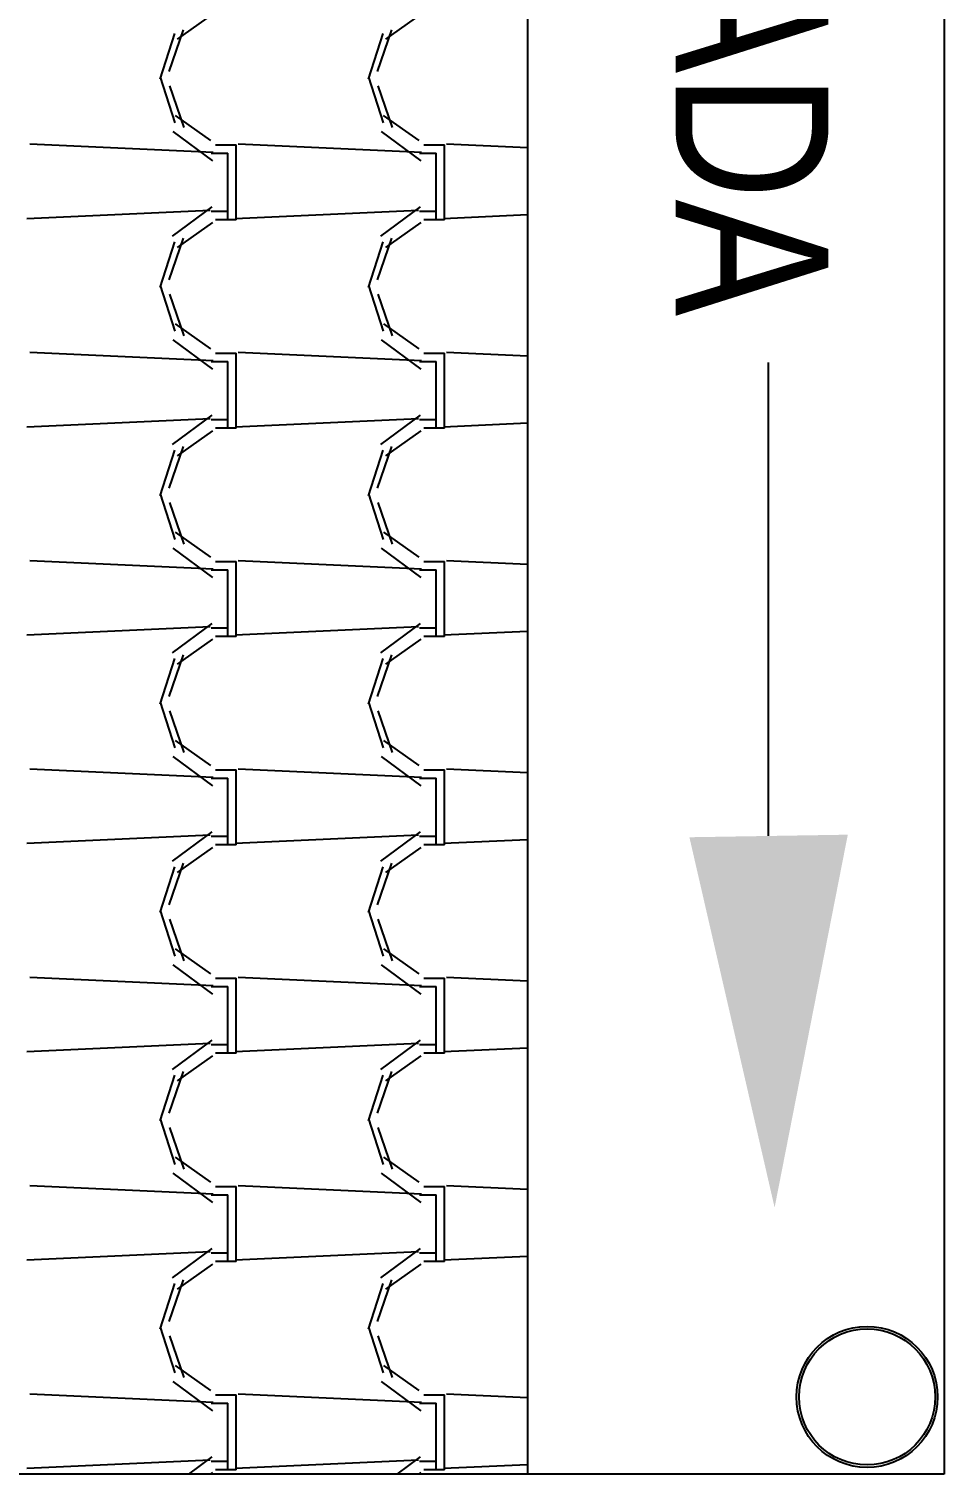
# Model space of a CAD drawing. Header units: millimetres. Extents: x -336 to -33, y -135 to 770.
# Drawn here: x -305.776 to -304.458, y 712.403 to 714.484 of the extents above; entities that cross this region are included whole.
import ezdxf
from ezdxf.enums import TextEntityAlignment as Align

# ---------------------------------------------------------------- set-up
doc = ezdxf.new("R2010")
doc.units = ezdxf.units.MM
doc.header["$LTSCALE"] = 50
doc.header["$MEASUREMENT"] = 0
for name, color, linetype in [('-HIDRO', 8, 'CONTINUOUS'), ('AF', 5, 'CONTINUOUS'), ('E-txt-g', 3, 'CONTINUOUS'), ('TigreCad', 3, 'CONTINUOUS'), ('Tinterno', 9, 'CONTINUOUS'), ('TUBULAÇÃO_ESGOTO', 5, 'CONTINUOUS')]:
    doc.layers.add(name, color=color, linetype=linetype)
doc.layers.add('E-Txt-W', color=7, linetype='CONTINUOUS', lineweight=20)
doc.styles.add('F2', font='swissc.ttf')
doc.styles.add('REG60', font='romans.shx', dxfattribs={"width": 0.8, "height": 0.15})
doc.styles.add('REG80', font='romans.shx', dxfattribs={"width": 0.8, "height": 0.2})

# ---------------------------------------------------------------- blocks, each defined once
blk = doc.blocks.new('TXT-AMB75')
at = {"layer": 'E-txt-g', "style": 'REG80', "width": 0.8, "flags": 8}
blk.add_attdef('TXT', text='', height=0.2, dxfattribs=at).set_placement((0.0055, 0.2964), align=Align.CENTER)
at = {"layer": 'E-Txt-W', "style": 'REG60', "width": 0.8, "flags": 8}
blk.add_attdef('TXT', text='', height=0.15, dxfattribs=at).set_placement((0.0055, 0.0271), align=Align.CENTER)
blk = doc.blocks.new('11031030d')
at = {"layer": 'TigreCad'}
blk.add_circle((0, 0), 50.8, dxfattribs=at)
at = {"layer": 'Tinterno'}
blk.add_circle((0, 0), 49, dxfattribs=at)

msp = doc.modelspace()

# ---------------------------------------------------------------- linework, layer by layer
at = {"layer": '-HIDRO', "linetype": 'Continuous'}
for p, q in [((-305.058, 719.1028), (-305.058, 712.4028)), ((-304.458, 719.1028), (-304.458, 712.4028)), ((-305.5115, 714.5053), (-305.5625, 714.4693)), ((-305.2115, 714.5053), (-305.2625, 714.4693)), ((-305.5665, 714.4774), (-305.5875, 714.4114)), ((-305.5537, 714.4825), (-305.5747, 714.4225)), ((-305.2665, 714.4774), (-305.2875, 714.4114)), ((-305.2537, 714.4825), (-305.2747, 714.4225)), ((-305.5869, 714.4146), (-305.5659, 714.3486)), ((-305.2869, 714.4146), (-305.2659, 714.3486)), ((-305.5737, 714.4021), (-305.5527, 714.3421)), ((-305.2737, 714.4021), (-305.2527, 714.3421)), ((-305.5655, 714.3592), (-305.5145, 714.3232)), ((-305.2656, 714.3592), (-305.2145, 714.3232)), ((-305.5686, 714.3361), (-305.5116, 714.2941)), ((-305.2686, 714.3361), (-305.2116, 714.2941)), ((-305.5106, 714.306), (-305.7746, 714.318)), ((-305.5134, 714.3049), (-305.4894, 714.3049)), ((-305.5074, 714.3169), (-305.4774, 714.3169)), ((-305.4894, 714.2209), (-305.4894, 714.3049)), ((-305.4774, 714.2209), (-305.4774, 714.3169)), ((-305.2106, 714.306), (-305.4746, 714.318)), ((-305.2134, 714.3049), (-305.1894, 714.3049)), ((-305.2074, 714.3169), (-305.1774, 714.3169)), ((-305.1894, 714.2209), (-305.1894, 714.3049)), ((-305.1774, 714.2209), (-305.1774, 714.3169)), ((-305.058, 714.3127), (-305.1746, 714.318)), ((-305.5151, 714.2227), (-305.7791, 714.2107)), ((-305.5126, 714.2276), (-305.5696, 714.1856)), ((-305.4894, 714.2209), (-305.5134, 714.2209)), ((-305.4894, 714.2089), (-305.4894, 714.2209)), ((-305.2151, 714.2227), (-305.4791, 714.2107)), ((-305.4774, 714.2089), (-305.4774, 714.2209)), ((-305.2126, 714.2276), (-305.2696, 714.1856)), ((-305.1894, 714.2209), (-305.2134, 714.2209)), ((-305.1894, 714.2089), (-305.1894, 714.2209)), ((-305.1774, 714.2089), (-305.1774, 714.2209)), ((-305.5115, 714.2053), (-305.5625, 714.1693)), ((-305.4774, 714.2089), (-305.5074, 714.2089)), ((-305.2115, 714.2053), (-305.2625, 714.1693)), ((-305.1774, 714.2089), (-305.2074, 714.2089)), ((-305.058, 714.2162), (-305.1791, 714.2107)), ((-305.5537, 714.1825), (-305.5747, 714.1225)), ((-305.2537, 714.1825), (-305.2747, 714.1225)), ((-305.5665, 714.1774), (-305.5875, 714.1114)), ((-305.2665, 714.1774), (-305.2875, 714.1114)), ((-305.5869, 714.1146), (-305.5659, 714.0486)), ((-305.5737, 714.1021), (-305.5527, 714.0421)), ((-305.2869, 714.1146), (-305.2659, 714.0486)), ((-305.2737, 714.1021), (-305.2527, 714.0421)), ((-305.5655, 714.0592), (-305.5145, 714.0232)), ((-305.2655, 714.0592), (-305.2145, 714.0232)), ((-305.5686, 714.0361), (-305.5116, 713.9941)), ((-305.2686, 714.0361), (-305.2116, 713.9941)), ((-305.5106, 714.006), (-305.7746, 714.018)), ((-305.5074, 714.0169), (-305.4774, 714.0169)), ((-305.4774, 713.9209), (-305.4774, 714.0169)), ((-305.2106, 714.006), (-305.4746, 714.018)), ((-305.2074, 714.0169), (-305.1774, 714.0169)), ((-305.1774, 713.9209), (-305.1774, 714.0169)), ((-305.058, 714.0127), (-305.1746, 714.018)), ((-305.5134, 714.0049), (-305.4894, 714.0049)), ((-305.4894, 713.9209), (-305.4894, 714.0049)), ((-305.2134, 714.0049), (-305.1894, 714.0049)), ((-305.1894, 713.9209), (-305.1894, 714.0049)), ((-305.5151, 713.9227), (-305.7791, 713.9107)), ((-305.5126, 713.9276), (-305.5696, 713.8856)), ((-305.4894, 713.9209), (-305.5134, 713.9209)), ((-305.4774, 713.9089), (-305.5074, 713.9089)), ((-305.4894, 713.9089), (-305.4894, 713.9209)), ((-305.2151, 713.9227), (-305.4791, 713.9107)), ((-305.4774, 713.9089), (-305.4774, 713.9209)), ((-305.2126, 713.9276), (-305.2696, 713.8856)), ((-305.1894, 713.9209), (-305.2134, 713.9209)), ((-305.1774, 713.9089), (-305.2074, 713.9089)), ((-305.1894, 713.9089), (-305.1894, 713.9209)), ((-305.058, 713.9162), (-305.1791, 713.9107)), ((-305.1774, 713.9089), (-305.1774, 713.9209)), ((-305.5115, 713.9053), (-305.5625, 713.8693)), ((-305.2115, 713.9053), (-305.2625, 713.8693)), ((-305.5665, 713.8774), (-305.5875, 713.8114)), ((-305.5537, 713.8825), (-305.5747, 713.8225)), ((-305.2665, 713.8774), (-305.2875, 713.8114)), ((-305.2537, 713.8825), (-305.2747, 713.8225)), ((-305.5869, 713.8146), (-305.5659, 713.7486)), ((-305.2869, 713.8146), (-305.2659, 713.7486)), ((-305.5737, 713.8021), (-305.5527, 713.7421)), ((-305.2737, 713.8021), (-305.2527, 713.7421)), ((-305.5655, 713.7592), (-305.5145, 713.7232)), ((-305.2655, 713.7592), (-305.2145, 713.7232)), ((-305.5686, 713.7361), (-305.5116, 713.6941)), ((-305.2686, 713.7361), (-305.2116, 713.6941)), ((-305.5106, 713.706), (-305.7746, 713.718)), ((-305.5134, 713.7049), (-305.4894, 713.7049)), ((-305.5074, 713.7169), (-305.4774, 713.7169)), ((-305.4894, 713.6209), (-305.4894, 713.7049)), ((-305.4774, 713.6209), (-305.4774, 713.7169)), ((-305.2106, 713.706), (-305.4746, 713.718)), ((-305.2134, 713.7049), (-305.1894, 713.7049)), ((-305.2074, 713.7169), (-305.1774, 713.7169)), ((-305.1894, 713.6209), (-305.1894, 713.7049)), ((-305.1774, 713.6209), (-305.1774, 713.7169)), ((-305.058, 713.7127), (-305.1746, 713.718)), ((-305.5151, 713.6227), (-305.7791, 713.6107)), ((-305.5126, 713.6276), (-305.5696, 713.5856)), ((-305.4894, 713.6209), (-305.5134, 713.6209)), ((-305.4894, 713.6089), (-305.4894, 713.6209)), ((-305.2151, 713.6227), (-305.4791, 713.6107)), ((-305.4774, 713.6089), (-305.4774, 713.6209)), ((-305.2126, 713.6276), (-305.2696, 713.5856)), ((-305.1894, 713.6209), (-305.2134, 713.6209)), ((-305.1894, 713.6089), (-305.1894, 713.6209)), ((-305.1774, 713.6089), (-305.1774, 713.6209)), ((-305.5115, 713.6053), (-305.5625, 713.5693)), ((-305.4774, 713.6089), (-305.5074, 713.6089)), ((-305.2115, 713.6053), (-305.2625, 713.5693)), ((-305.1774, 713.6089), (-305.2074, 713.6089)), ((-305.058, 713.6162), (-305.1791, 713.6107)), ((-305.5665, 713.5774), (-305.5875, 713.5114)), ((-305.5537, 713.5825), (-305.5747, 713.5225)), ((-305.2665, 713.5774), (-305.2875, 713.5114)), ((-305.2537, 713.5825), (-305.2747, 713.5225)), ((-305.5869, 713.5146), (-305.5659, 713.4486)), ((-305.2869, 713.5146), (-305.2659, 713.4486)), ((-305.5737, 713.5021), (-305.5527, 713.4421)), ((-305.2737, 713.5021), (-305.2527, 713.4421)), ((-305.5655, 713.4592), (-305.5145, 713.4232)), ((-305.2655, 713.4592), (-305.2145, 713.4232)), ((-305.5686, 713.4361), (-305.5116, 713.3941)), ((-305.2686, 713.4361), (-305.2116, 713.3941)), ((-305.5107, 713.406), (-305.7747, 713.418)), ((-305.5074, 713.4169), (-305.4774, 713.4169)), ((-305.4774, 713.3209), (-305.4774, 713.4169)), ((-305.2107, 713.406), (-305.4747, 713.418)), ((-305.2074, 713.4169), (-305.1774, 713.4169)), ((-305.1774, 713.3209), (-305.1774, 713.4169)), ((-305.058, 713.4127), (-305.1747, 713.418)), ((-305.5134, 713.4049), (-305.4894, 713.4049)), ((-305.4894, 713.3209), (-305.4894, 713.4049)), ((-305.2134, 713.4049), (-305.1894, 713.4049)), ((-305.1894, 713.3209), (-305.1894, 713.4049)), ((-305.5126, 713.3276), (-305.5696, 713.2856)), ((-305.2126, 713.3276), (-305.2696, 713.2856)), ((-305.5151, 713.3227), (-305.7791, 713.3107)), ((-305.5115, 713.3053), (-305.5625, 713.2693)), ((-305.4894, 713.3209), (-305.5134, 713.3209)), ((-305.4774, 713.3089), (-305.5074, 713.3089)), ((-305.4894, 713.3089), (-305.4894, 713.3209)), ((-305.2151, 713.3227), (-305.4791, 713.3107)), ((-305.4774, 713.3089), (-305.4774, 713.3209)), ((-305.2115, 713.3053), (-305.2625, 713.2693)), ((-305.1894, 713.3209), (-305.2134, 713.3209)), ((-305.1774, 713.3089), (-305.2074, 713.3089)), ((-305.1894, 713.3089), (-305.1894, 713.3209)), ((-305.058, 713.3162), (-305.1791, 713.3107)), ((-305.1774, 713.3089), (-305.1774, 713.3209)), ((-305.5665, 713.2774), (-305.5875, 713.2114)), ((-305.5537, 713.2825), (-305.5747, 713.2225)), ((-305.2665, 713.2774), (-305.2875, 713.2114)), ((-305.2537, 713.2825), (-305.2747, 713.2225)), ((-305.5869, 713.2146), (-305.5659, 713.1486)), ((-305.5737, 713.2021), (-305.5527, 713.1421)), ((-305.2869, 713.2146), (-305.2659, 713.1486)), ((-305.2737, 713.2021), (-305.2527, 713.1421)), ((-305.5655, 713.1592), (-305.5145, 713.1232)), ((-305.2655, 713.1592), (-305.2145, 713.1232)), ((-305.5107, 713.106), (-305.7747, 713.118)), ((-305.5686, 713.1361), (-305.5116, 713.0941)), ((-305.5074, 713.1169), (-305.4774, 713.1169)), ((-305.4774, 713.0209), (-305.4774, 713.1169)), ((-305.2107, 713.106), (-305.4747, 713.118)), ((-305.2686, 713.1361), (-305.2116, 713.0941)), ((-305.2074, 713.1169), (-305.1774, 713.1169)), ((-305.1774, 713.0209), (-305.1774, 713.1169)), ((-305.058, 713.1127), (-305.1747, 713.118)), ((-305.5134, 713.1049), (-305.4894, 713.1049)), ((-305.4894, 713.0209), (-305.4894, 713.1049)), ((-305.2134, 713.1049), (-305.1894, 713.1049)), ((-305.1894, 713.0209), (-305.1894, 713.1049)), ((-305.5151, 713.0227), (-305.7791, 713.0107)), ((-305.5126, 713.0276), (-305.5696, 712.9856)), ((-305.4894, 713.0209), (-305.5134, 713.0209)), ((-305.4894, 713.0089), (-305.4894, 713.0209)), ((-305.2151, 713.0227), (-305.4791, 713.0107)), ((-305.4774, 713.0089), (-305.4774, 713.0209)), ((-305.2126, 713.0276), (-305.2696, 712.9856)), ((-305.1894, 713.0209), (-305.2134, 713.0209)), ((-305.1894, 713.0089), (-305.1894, 713.0209)), ((-305.058, 713.0162), (-305.1791, 713.0107)), ((-305.1774, 713.0089), (-305.1774, 713.0209)), ((-305.5115, 713.0053), (-305.5625, 712.9693)), ((-305.4774, 713.0089), (-305.5074, 713.0089)), ((-305.2115, 713.0053), (-305.2625, 712.9693)), ((-305.1774, 713.0089), (-305.2074, 713.0089)), ((-305.5665, 712.9774), (-305.5875, 712.9114)), ((-305.5537, 712.9825), (-305.5747, 712.9225)), ((-305.2665, 712.9774), (-305.2875, 712.9114)), ((-305.2537, 712.9825), (-305.2747, 712.9225)), ((-305.5869, 712.9146), (-305.5659, 712.8486)), ((-305.2869, 712.9146), (-305.2659, 712.8486)), ((-305.5737, 712.9021), (-305.5527, 712.8421)), ((-305.2737, 712.9021), (-305.2527, 712.8421)), ((-305.5655, 712.8592), (-305.5145, 712.8232)), ((-305.2655, 712.8592), (-305.2145, 712.8232)), ((-305.5686, 712.8361), (-305.5116, 712.7941)), ((-305.2686, 712.8361), (-305.2116, 712.7941)), ((-305.5107, 712.806), (-305.7747, 712.818)), ((-305.5134, 712.8049), (-305.4894, 712.8049)), ((-305.5074, 712.8169), (-305.4774, 712.8169)), ((-305.4894, 712.7209), (-305.4894, 712.8049)), ((-305.4774, 712.7209), (-305.4774, 712.8169)), ((-305.2107, 712.806), (-305.4747, 712.818)), ((-305.2134, 712.8049), (-305.1894, 712.8049)), ((-305.2074, 712.8169), (-305.1774, 712.8169)), ((-305.1894, 712.7209), (-305.1894, 712.8049)), ((-305.1774, 712.7209), (-305.1774, 712.8169)), ((-305.058, 712.8127), (-305.1747, 712.818)), ((-305.5151, 712.7227), (-305.7791, 712.7107)), ((-305.5126, 712.7276), (-305.5696, 712.6856)), ((-305.2151, 712.7227), (-305.4791, 712.7107)), ((-305.2126, 712.7276), (-305.2696, 712.6856)), ((-305.5115, 712.7053), (-305.5625, 712.6693)), ((-305.4894, 712.7209), (-305.5134, 712.7209)), ((-305.4774, 712.7089), (-305.5074, 712.7089)), ((-305.4894, 712.7089), (-305.4894, 712.7209)), ((-305.4774, 712.7089), (-305.4774, 712.7209)), ((-305.2115, 712.7053), (-305.2625, 712.6693)), ((-305.1894, 712.7209), (-305.2134, 712.7209)), ((-305.1774, 712.7089), (-305.2074, 712.7089)), ((-305.1894, 712.7089), (-305.1894, 712.7209)), ((-305.058, 712.7162), (-305.1791, 712.7107)), ((-305.1774, 712.7089), (-305.1774, 712.7209)), ((-305.5537, 712.6825), (-305.5747, 712.6225)), ((-305.2537, 712.6825), (-305.2747, 712.6225)), ((-305.5665, 712.6774), (-305.5875, 712.6114)), ((-305.2665, 712.6774), (-305.2875, 712.6114)), ((-305.5869, 712.6146), (-305.5659, 712.5486)), ((-305.5737, 712.6021), (-305.5527, 712.5421)), ((-305.2869, 712.6146), (-305.2659, 712.5486)), ((-305.2737, 712.6021), (-305.2527, 712.5421)), ((-305.5655, 712.5592), (-305.5145, 712.5232)), ((-305.2655, 712.5592), (-305.2145, 712.5232)), ((-305.5686, 712.5361), (-305.5116, 712.4941)), ((-305.2686, 712.5361), (-305.2116, 712.4941)), ((-305.5107, 712.506), (-305.7747, 712.518)), ((-305.5074, 712.5169), (-305.4774, 712.5169)), ((-305.4774, 712.4209), (-305.4774, 712.5169)), ((-305.2107, 712.506), (-305.4747, 712.518)), ((-305.2074, 712.5169), (-305.1774, 712.5169)), ((-305.1774, 712.4209), (-305.1774, 712.5169)), ((-305.058, 712.5127), (-305.1747, 712.518)), ((-305.5134, 712.5049), (-305.4894, 712.5049)), ((-305.4894, 712.4209), (-305.4894, 712.5049)), ((-305.2134, 712.5049), (-305.1894, 712.5049)), ((-305.1894, 712.4209), (-305.1894, 712.5049)), ((-305.5151, 712.4227), (-305.7791, 712.4107)), ((-305.5126, 712.4276), (-305.5463, 712.4028)), ((-305.4894, 712.4209), (-305.5134, 712.4209)), ((-305.4894, 712.4089), (-305.4894, 712.4209)), ((-305.2151, 712.4227), (-305.4791, 712.4107)), ((-305.4774, 712.4089), (-305.4774, 712.4209)), ((-305.2126, 712.4276), (-305.2463, 712.4028)), ((-305.1894, 712.4209), (-305.2134, 712.4209)), ((-305.1894, 712.4089), (-305.1894, 712.4209)), ((-305.058, 712.4162), (-305.1791, 712.4107)), ((-305.1774, 712.4089), (-305.1774, 712.4209)), ((-304.458, 712.4028), (-310.458, 712.4028)), ((-305.5115, 712.4053), (-305.5151, 712.4028)), ((-305.4774, 712.4089), (-305.5074, 712.4089)), ((-305.2115, 712.4053), (-305.2151, 712.4028)), ((-305.1774, 712.4089), (-305.2074, 712.4089))]:
    msp.add_line(p, q, dxfattribs=at)
at = {"layer": 'AF'}
msp.add_line((-304.7108, 713.3218), (-304.7108, 714.0038), dxfattribs=at)
at = {"layer": 'TUBULAÇÃO_ESGOTO'}
msp.add_solid([(-304.7021, 712.7867), (-304.8248, 713.3199), (-304.5967, 713.3236)], dxfattribs=at)

# ---------------------------------------------------------------- block references
at = {"layer": '-HIDRO', "linetype": 'Continuous'}
ref = msp.add_blockref('TXT-AMB75', (-305.2767, 715.7654), dxfattribs=dict(at, xscale=1.458, yscale=1.458, zscale=1.458, rotation=270))
ref.add_attrib('TXT', 'CALHA IMPERMEABILIZADA', dxfattribs={"layer": 'E-txt-g', "color": 2, "height": 0.22, "rotation": 270, "style": 'F2'}).set_placement((-304.8445, 715.7575), align=Align.CENTER)
at = {"layer": 'AF', "xscale": 0.002, "yscale": 0.002, "zscale": 0.002}
msp.add_blockref('11031030d', (-304.5689, 712.5139), dxfattribs=at)

doc.saveas('drawing.dxf')
